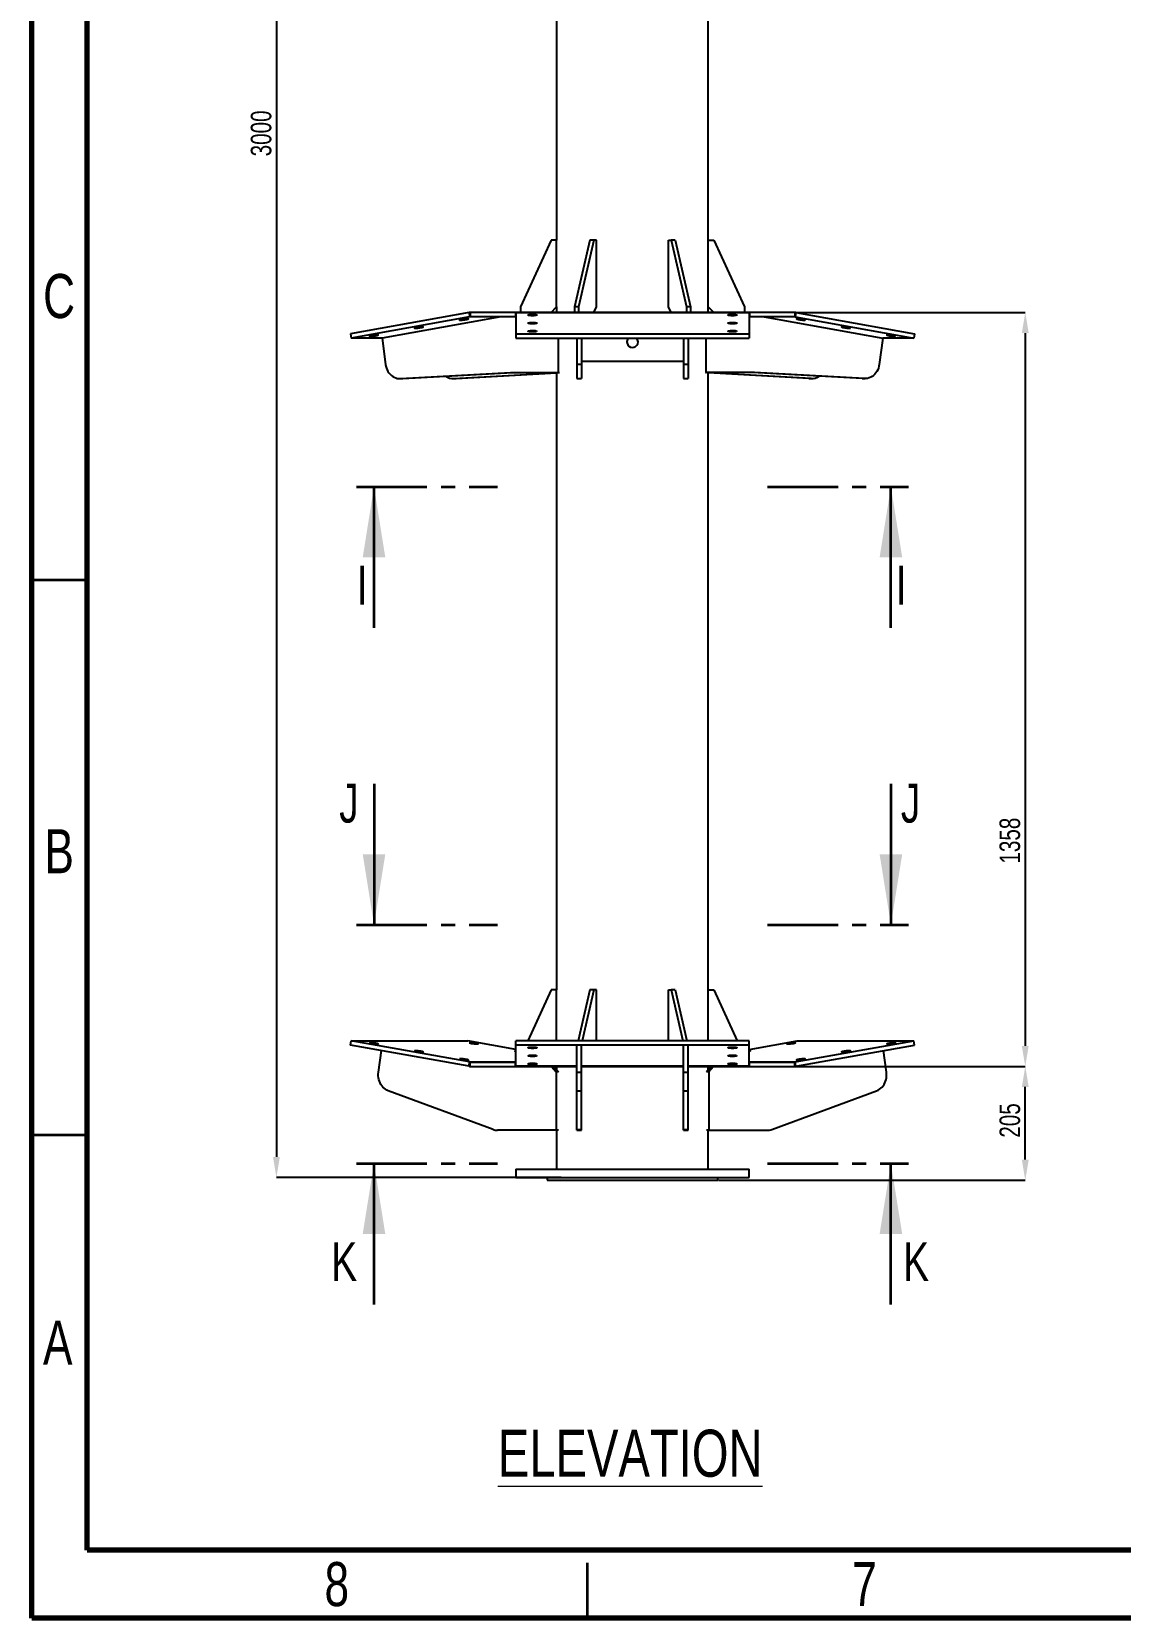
# Model space of a CAD drawing. Header units: millimetres. Extents: x 122 to 2816, y -707 to 556.
# Drawn here: x 1030.5 to 1128.4, y 92.1 to 235 of the extents above; entities that cross this region are included whole.
import ezdxf

# ---------------------------------------------------------------- set-up
doc = ezdxf.new("R2010")
doc.units = ezdxf.units.MM
doc.header["$PDSIZE"] = -1
doc.linetypes.add('CENTER', pattern=[10.16, 6.35, -1.27, 1.27, -1.27])
doc.layers.add('FORMAT', color=7, linetype='Continuous')
doc.styles.add('SLDTEXTSTYLE7', font='TXT', dxfattribs={"width": 0.75})
doc.dimstyles.new('SLDDIMSTYLE11', dxfattribs={"dimtxt": 1.852083, "dimasz": 1.852083, "dimexe": 0, "dimexo": 0.625, "dimgap": 0.463021, "dimtad": 1, "dimdec": 0, "dimlfac": 20, "dimrnd": 1e-09, "dimzin": 12, "dimtxsty": 'SLDTEXTSTYLE7', "dimsah": 1, "dimcen": 2.5, "dimazin": 3, "dimtfac": 1, "dimtdec": 0, "dimtmove": 0, "dimatfit": 3, "dimfrac": 2, "dimtzin": 12})
doc.dimstyles.new('SLDDIMSTYLE12', dxfattribs={"dimtxt": 1.852083, "dimasz": 1.852083, "dimexe": 0, "dimexo": 0.625, "dimgap": 0.463021, "dimtad": 1, "dimdec": 0, "dimlfac": 20, "dimrnd": 1e-09, "dimzin": 12, "dimtxsty": 'SLDTEXTSTYLE7', "dimsah": 1, "dimcen": 2.5, "dimazin": 3, "dimtfac": 1, "dimtdec": 0, "dimtmove": 0, "dimatfit": 0, "dimfrac": 2, "dimtzin": 12})

# ---------------------------------------------------------------- blocks, each defined once
blk = doc.blocks.new('*D1108')
at = {"layer": 'Defpoints', "color": 0}
for p in [(1078.18, 281.84), (1052.49, 131.84), (1078.18, 131.84)]:
    blk.add_point(p, dxfattribs=at)
at = {"layer": 'FORMAT', "color": 0, "lineweight": -2}
for p, q in [((1078.12, 281.84), (1052.49, 281.84)), ((1052.49, 279.99), (1052.49, 133.7)), ((1078.12, 131.84), (1052.49, 131.84))]:
    blk.add_line(p, q, dxfattribs=at)
at = {"layer": 'FORMAT', "color": 0}
for points in [[(1052.18, 279.99), (1052.8, 279.99), (1052.49, 281.84)], [(1052.18, 133.7), (1052.8, 133.7), (1052.49, 131.84)]]:
    blk.add_solid(points, dxfattribs=at)
at = {"layer": 'FORMAT', "color": 0, "insert": (1050.18, 225.87), "char_height": 1.852, "attachment_point": 2, "rotation": 90, "style": 'SLDTEXTSTYLE7'}
blk.add_mtext('\\A1;3000', dxfattribs=at)
blk = doc.blocks.new('*D1110')
at = {"layer": 'Defpoints', "color": 0}
for p in [(1095.04, 141.85), (1119.9, 141.85), (1092.21, 131.59)]:
    blk.add_point(p, dxfattribs=at)
at = {"layer": 'FORMAT', "color": 0, "lineweight": -2}
for p, q in [((1095.1, 141.85), (1119.9, 141.85)), ((1119.9, 133.45), (1119.9, 140)), ((1092.28, 131.59), (1119.9, 131.59))]:
    blk.add_line(p, q, dxfattribs=at)
at = {"layer": 'FORMAT', "color": 0}
for points in [[(1119.59, 140), (1120.21, 140), (1119.9, 141.85)], [(1119.59, 133.45), (1120.21, 133.45), (1119.9, 131.59)]]:
    blk.add_solid(points, dxfattribs=at)
at = {"layer": 'FORMAT', "color": 0, "insert": (1117.58, 136.98), "char_height": 1.852, "attachment_point": 2, "rotation": 90, "style": 'SLDTEXTSTYLE7'}
blk.add_mtext('\\A1;205', dxfattribs=at)
blk = doc.blocks.new('*D1111')
at = {"layer": 'Defpoints', "color": 0}
for p in [(1099.14, 209.74), (1099.14, 141.84), (1119.9, 141.84)]:
    blk.add_point(p, dxfattribs=at)
at = {"layer": 'FORMAT', "color": 0, "lineweight": -2}
for p, q in [((1099.2, 209.74), (1119.9, 209.74)), ((1119.9, 207.89), (1119.9, 143.7)), ((1099.2, 141.84), (1119.9, 141.84))]:
    blk.add_line(p, q, dxfattribs=at)
at = {"layer": 'FORMAT', "color": 0}
for points in [[(1119.59, 207.89), (1120.21, 207.89), (1119.9, 209.74)], [(1119.59, 143.7), (1120.21, 143.7), (1119.9, 141.84)]]:
    blk.add_solid(points, dxfattribs=at)
at = {"layer": 'FORMAT', "color": 0, "insert": (1117.58, 162.18), "char_height": 1.852, "attachment_point": 2, "rotation": 90, "style": 'SLDTEXTSTYLE7'}
blk.add_mtext('\\A1;1358', dxfattribs=at)

msp = doc.modelspace()

# ---------------------------------------------------------------- linework, layer by layer
at = {"color": 7, "linetype": 'Continuous', "lineweight": 70}
for p, q in [((1030.464597, 92.149019), (1030.464597, 379.149019)), ((1035.464597, 98.282544), (1035.464597, 375.282544)), ((1424.867069, 98.282544), (1035.464597, 98.282544)), ((1430.464597, 92.149019), (1030.464597, 92.149019))]:
    msp.add_line(p, q, dxfattribs=at)
at = {"color": 7, "linetype": 'Continuous', "lineweight": 25}
for p, q in [((1077.714466, 280.844014), (1077.714466, 216.244014)), ((1091.364466, 216.244014), (1091.364466, 280.844014)), ((1077.214466, 216.244014), (1074.464466, 210.244014)), ((1077.714466, 216.244014), (1077.214466, 216.244014)), ((1077.714466, 210.244014), (1077.714466, 216.244014)), ((1080.703761, 216.244014), (1079.328761, 210.244014)), ((1081.050171, 216.244014), (1079.675171, 210.244014)), ((1081.050171, 216.244014), (1080.703761, 216.244014)), ((1081.300171, 216.244014), (1081.050171, 216.244014)), ((1081.300171, 210.244014), (1081.300171, 216.244014)), ((1087.778761, 210.244014), (1087.778761, 216.244014)), ((1087.778761, 216.244014), (1088.028761, 216.244014)), ((1088.375171, 216.244014), (1088.028761, 216.244014)), ((1088.028761, 216.244014), (1089.403761, 210.244014)), ((1088.375171, 216.244014), (1089.750171, 210.244014)), ((1091.364466, 210.244014), (1091.364466, 216.244014)), ((1091.364466, 216.244014), (1091.864466, 216.244014)), ((1091.864466, 216.244014), (1094.614466, 210.244014)), ((1074.464466, 210.244014), (1074.464466, 209.744014)), ((1077.214466, 209.744014), (1077.714466, 210.244014)), ((1077.714466, 210.244014), (1077.714466, 209.744014)), ((1079.675171, 210.244014), (1079.328761, 210.244014)), ((1079.328761, 210.244014), (1079.328761, 209.744014)), ((1079.675171, 210.244014), (1079.675171, 209.744014)), ((1081.050171, 209.744014), (1081.300171, 210.244014)), ((1088.028761, 209.744014), (1087.778761, 210.244014)), ((1089.750171, 210.244014), (1089.403761, 210.244014)), ((1089.403761, 210.244014), (1089.403761, 209.744014)), ((1089.750171, 210.244014), (1089.750171, 209.744014)), ((1091.364466, 209.744014), (1091.364466, 210.244014)), ((1091.864466, 209.744014), (1091.364466, 210.244014)), ((1094.614466, 210.244014), (1094.614466, 209.744014)), ((1069.828544, 209.73342), (1059.163584, 207.826982)), ((1069.88154, 209.338128), (1059.21658, 207.431691)), ((1072.697784, 209.344014), (1061.999898, 207.431691)), ((1069.828544, 209.73342), (1069.88154, 209.338128)), ((1069.936678, 209.744014), (1069.936678, 209.344014)), ((1074.017254, 209.744014), (1069.936678, 209.744014)), ((1074.017254, 209.344014), (1069.936678, 209.344014)), ((1095.061678, 209.744014), (1074.017254, 209.744014)), ((1074.017254, 209.744014), (1074.017254, 209.344014)), ((1074.039466, 209.344014), (1074.017254, 209.344014)), ((1074.039466, 209.73342), (1095.039466, 209.73342)), ((1074.039466, 209.73342), (1074.039466, 207.826982)), ((1095.039466, 209.73342), (1095.039466, 207.826982)), ((1095.039466, 209.344014), (1095.061678, 209.344014)), ((1095.061678, 209.744014), (1095.061678, 209.344014)), ((1099.142254, 209.744014), (1095.061678, 209.744014)), ((1099.142254, 209.344014), (1095.061678, 209.344014)), ((1096.381147, 209.344014), (1107.079033, 207.431691)), ((1099.142254, 209.744014), (1099.142254, 209.344014)), ((1099.250388, 209.73342), (1099.197392, 209.338128)), ((1099.197392, 209.338128), (1109.862352, 207.431691)), ((1099.250388, 209.73342), (1109.915348, 207.826982)), ((1059.163584, 207.826982), (1059.21658, 207.431691)), ((1061.999898, 207.431691), (1059.21658, 207.431691)), ((1061.999898, 207.431691), (1062.317889, 205.059827)), ((1074.039466, 207.826982), (1074.039466, 207.431691)), ((1074.039466, 207.826982), (1095.039466, 207.826982)), ((1074.039466, 207.431691), (1095.039466, 207.431691)), ((1077.893937, 204.344014), (1077.893937, 207.431691)), ((1079.539466, 207.431691), (1079.539466, 205.059827)), ((1079.939466, 207.431691), (1079.939466, 205.059827)), ((1089.139466, 207.431691), (1089.139466, 205.059827)), ((1089.539466, 207.431691), (1089.539466, 205.059827)), ((1091.184995, 204.344014), (1091.184995, 207.431691)), ((1095.039466, 207.826982), (1095.039466, 207.431691)), ((1107.079033, 207.431691), (1106.761043, 205.059827)), ((1109.862352, 207.431691), (1107.079033, 207.431691)), ((1109.915348, 207.826982), (1109.862352, 207.431691)), ((1063.664402, 203.791058), (1073.56381, 204.344014)), ((1063.864402, 203.791058), (1073.76381, 204.344014)), ((1073.56381, 204.344014), (1077.893937, 204.344014)), ((1077.714466, 204.344014), (1077.714466, 148.744014)), ((1077.893937, 204.344014), (1077.961513, 204.344014)), ((1079.939466, 205.059827), (1079.539466, 205.059827)), ((1079.539466, 205.059827), (1079.539466, 203.789306)), ((1079.939466, 205.344014), (1089.139466, 205.344014)), ((1079.939466, 205.059827), (1079.939466, 203.789306)), ((1089.539466, 205.059827), (1089.139466, 205.059827)), ((1089.139466, 205.059827), (1089.139466, 203.789306)), ((1089.539466, 205.059827), (1089.539466, 203.789306)), ((1091.117419, 204.344014), (1091.184995, 204.344014)), ((1095.515122, 204.344014), (1091.184995, 204.344014)), ((1091.364466, 148.744014), (1091.364466, 204.344014)), ((1105.21453, 203.791058), (1095.315122, 204.344014)), ((1105.41453, 203.791058), (1095.515122, 204.344014)), ((1063.601635, 203.789306), (1063.801635, 203.789306)), ((1063.664402, 203.791058), (1063.864402, 203.791058)), ((1063.801635, 203.789306), (1063.864402, 203.791058)), ((1068.401635, 203.789306), (1068.601635, 203.789306)), ((1068.464402, 203.791058), (1077.714466, 204.307743)), ((1068.464402, 203.791058), (1068.664402, 203.791058)), ((1068.601635, 203.789306), (1068.664402, 203.791058)), ((1068.664402, 203.791058), (1077.714466, 204.296572)), ((1079.539466, 203.789306), (1079.939466, 203.789306)), ((1089.139466, 203.789306), (1089.539466, 203.789306)), ((1100.61453, 203.791058), (1091.364466, 204.307743)), ((1100.41453, 203.791058), (1091.364466, 204.296572)), ((1100.41453, 203.791058), (1100.61453, 203.791058)), ((1100.477296, 203.789306), (1100.41453, 203.791058)), ((1100.477296, 203.789306), (1100.677296, 203.789306)), ((1105.21453, 203.791058), (1105.41453, 203.791058)), ((1105.277296, 203.789306), (1105.21453, 203.791058)), ((1105.277296, 203.789306), (1105.477296, 203.789306)), ((1077.214466, 148.744014), (1075.111781, 144.156337)), ((1077.714466, 148.744014), (1077.214466, 148.744014)), ((1077.714466, 144.156337), (1077.714466, 148.744014)), ((1080.703761, 148.744014), (1079.652418, 144.156337)), ((1081.050171, 148.744014), (1079.998828, 144.156337)), ((1081.050171, 148.744014), (1080.703761, 148.744014)), ((1081.300171, 148.744014), (1081.050171, 148.744014)), ((1081.300171, 144.156337), (1081.300171, 148.744014)), ((1087.778761, 144.156337), (1087.778761, 148.744014)), ((1087.778761, 148.744014), (1088.028761, 148.744014)), ((1088.375171, 148.744014), (1088.028761, 148.744014)), ((1088.028761, 148.744014), (1089.080104, 144.156337)), ((1088.375171, 148.744014), (1089.426514, 144.156337)), ((1091.364466, 144.156337), (1091.364466, 148.744014)), ((1091.364466, 148.744014), (1091.864466, 148.744014)), ((1091.864466, 148.744014), (1093.967151, 144.156337)), ((1059.163584, 143.761046), (1059.21658, 144.156337)), ((1069.828544, 141.854608), (1059.163584, 143.761046)), ((1069.88154, 142.2499), (1059.21658, 144.156337)), ((1059.21658, 144.156337), (1069.71658, 144.156337)), ((1061.672863, 141.317009), (1061.934132, 143.265791)), ((1074.039466, 143.38359), (1069.71658, 144.156337)), ((1095.039466, 144.156337), (1074.039466, 144.156337)), ((1074.039466, 143.761046), (1074.039466, 144.156337)), ((1074.039466, 141.854608), (1074.039466, 143.761046)), ((1095.039466, 143.761046), (1074.039466, 143.761046)), ((1079.539466, 141.317009), (1079.539466, 143.745867)), ((1079.939466, 141.317009), (1079.939466, 143.745867)), ((1089.139466, 141.317009), (1089.139466, 143.745867)), ((1089.539466, 141.317009), (1089.539466, 143.745867)), ((1095.039466, 143.761046), (1095.039466, 144.156337)), ((1095.039466, 143.38359), (1099.362352, 144.156337)), ((1095.039466, 141.854608), (1095.039466, 143.761046)), ((1099.197392, 142.2499), (1109.862352, 144.156337)), ((1099.250388, 141.854608), (1109.915348, 143.761046)), ((1099.362352, 144.156337), (1109.862352, 144.156337)), ((1107.406069, 141.317009), (1107.1448, 143.265791)), ((1109.915348, 143.761046), (1109.862352, 144.156337)), ((1069.828544, 141.854608), (1069.88154, 142.2499)), ((1069.936678, 141.844014), (1069.936678, 142.244014)), ((1069.936678, 142.244014), (1074.017254, 142.244014)), ((1069.936678, 141.844014), (1074.017254, 141.844014)), ((1074.017254, 141.844014), (1074.017254, 142.244014)), ((1074.017254, 141.844014), (1079.539466, 141.844014)), ((1077.244418, 141.844014), (1077.677431, 141.344014)), ((1077.444418, 141.844014), (1077.873064, 141.349056)), ((1077.714466, 141.844014), (1077.714466, 141.532189)), ((1079.939466, 141.844014), (1089.139466, 141.844014)), ((1089.539466, 141.844014), (1095.061678, 141.844014)), ((1091.634514, 141.844014), (1091.205868, 141.349056)), ((1091.364466, 141.532189), (1091.364466, 141.844014)), ((1091.834514, 141.844014), (1091.401501, 141.344014)), ((1095.061678, 141.844014), (1095.061678, 142.244014)), ((1095.061678, 142.244014), (1099.142254, 142.244014)), ((1095.061678, 141.844014), (1099.142254, 141.844014)), ((1099.142254, 141.844014), (1099.142254, 142.244014)), ((1099.250388, 141.854608), (1099.197392, 142.2499)), ((1077.677431, 141.344014), (1077.677431, 136.094014)), ((1077.87467, 141.344014), (1077.677431, 141.344014)), ((1079.539466, 139.659162), (1079.539466, 141.317009)), ((1079.539466, 141.317009), (1079.939466, 141.317009)), ((1079.939466, 139.659162), (1079.939466, 141.317009)), ((1089.139466, 141.317009), (1089.539466, 141.317009)), ((1089.139466, 139.659162), (1089.139466, 141.317009)), ((1089.539466, 139.659162), (1089.539466, 141.317009)), ((1091.401501, 141.344014), (1091.204262, 141.344014)), ((1091.401501, 141.344014), (1091.401501, 136.094014)), ((1071.995566, 136.165645), (1062.559971, 139.659162)), ((1079.539466, 139.659162), (1079.939466, 139.659162)), ((1079.539466, 136.165645), (1079.539466, 139.659162)), ((1079.939466, 136.165645), (1079.939466, 139.659162)), ((1089.139466, 139.659162), (1089.539466, 139.659162)), ((1089.139466, 136.165645), (1089.139466, 139.659162)), ((1089.539466, 136.165645), (1089.539466, 139.659162)), ((1097.083366, 136.165645), (1106.518961, 139.659162)), ((1077.677431, 136.094014), (1072.392204, 136.094014)), ((1077.87467, 136.094014), (1077.677431, 136.094014)), ((1077.714466, 136.094014), (1077.714466, 132.594014)), ((1079.539466, 136.165645), (1079.939466, 136.165645)), ((1079.539466, 136.094014), (1079.539466, 136.165645)), ((1079.539466, 136.094014), (1079.939466, 136.094014)), ((1079.939466, 136.094014), (1079.939466, 136.165645)), ((1089.139466, 136.165645), (1089.539466, 136.165645)), ((1089.139466, 136.094014), (1089.139466, 136.165645)), ((1089.139466, 136.094014), (1089.539466, 136.094014)), ((1089.539466, 136.094014), (1089.539466, 136.165645)), ((1091.401501, 136.094014), (1091.204262, 136.094014)), ((1091.364466, 132.594014), (1091.364466, 136.094014)), ((1091.401501, 136.094014), (1096.686728, 136.094014)), ((1074.039466, 132.594014), (1074.039466, 131.844014)), ((1074.039466, 132.594014), (1095.039466, 132.594014)), ((1074.039466, 131.844014), (1095.039466, 131.844014)), ((1076.864466, 131.844014), (1076.864466, 131.594014)), ((1076.864466, 131.594014), (1092.214466, 131.594014)), ((1092.214466, 131.594014), (1092.214466, 131.844014)), ((1095.039466, 131.844014), (1095.039466, 132.594014))]:
    msp.add_line(p, q, dxfattribs=at)
at = {"color": 8, "linetype": 'Continuous', "lineweight": 25}
for p, q in [((1072.664858, 209.338128), (1069.88154, 209.338128)), ((1099.197392, 209.338128), (1096.414074, 209.338128)), ((1069.88154, 142.2499), (1074.039466, 142.2499)), ((1079.539466, 141.854608), (1074.039466, 141.854608)), ((1089.139466, 141.854608), (1079.939466, 141.854608)), ((1095.039466, 141.854608), (1089.539466, 141.854608)), ((1095.039466, 142.2499), (1099.197392, 142.2499))]:
    msp.add_line(p, q, dxfattribs=at)
at = {"color": 7, "linetype": 'CENTER', "lineweight": 35}
for p, q in [((1059.686966, 194.047567), (1072.393316, 194.047567)), ((1096.691966, 194.047567), (1109.391966, 194.047567)), ((1059.686966, 154.603746), (1072.393316, 154.603746)), ((1096.691966, 154.603746), (1109.391966, 154.603746)), ((1059.686966, 133.112592), (1072.393316, 133.112592)), ((1096.691966, 133.112592), (1109.391966, 133.112592))]:
    msp.add_line(p, q, dxfattribs=at)
at = {"color": 7, "linetype": 'Continuous', "lineweight": 35}
for p, q in [((1061.274466, 181.347567), (1061.274466, 194.047567)), ((1107.804466, 181.347567), (1107.804466, 194.047567)), ((1035.464597, 185.649019), (1030.464597, 185.649019)), ((1061.274466, 167.303746), (1061.274466, 154.603746)), ((1107.804466, 167.303746), (1107.804466, 154.603746)), ((1035.464597, 135.649019), (1030.464597, 135.649019)), ((1061.274466, 120.412592), (1061.274466, 133.112592)), ((1107.804466, 120.412592), (1107.804466, 133.112592)), ((1080.464597, 97.149019), (1080.464597, 92.149019))]:
    msp.add_line(p, q, dxfattribs=at)
at = {"color": 7, "linetype": 'Continuous', "lineweight": 25, "flags": 128}
for points in [[(1069.182493, 209.061384), (1069.26094, 209.069145), (1069.344988, 209.07903), (1069.430707, 209.090574), (1069.514088, 209.103239), (1069.591233, 209.116432), (1069.658535, 209.129536), (1069.712847, 209.141939), (1069.751628, 209.153061), (1069.773066, 209.162381), (1069.776159, 209.169464), (1069.760761, 209.173978), (1069.727593, 209.175713), (1069.678206, 209.174588), (1069.614908, 209.170654), (1069.54066, 209.164096), (1069.458933, 209.155221), (1069.37355, 209.144444), (1069.288501, 209.132268), (1069.207764, 209.119263), (1069.135115, 209.106037), (1069.07395, 209.093208), (1069.027129, 209.081376), (1068.996842, 209.071095), (1068.984504, 209.062845), (1068.990693, 209.057012), (1069.015119, 209.053869), (1069.05664, 209.053563), (1069.113315, 209.056107), (1069.182493, 209.061384)], [(1075.341239, 209.456675), (1075.271187, 209.464437), (1075.213679, 209.474321), (1075.171405, 209.485865), (1075.14634, 209.49853), (1075.139658, 209.511723), (1075.15167, 209.524827), (1075.181816, 209.53723), (1075.228684, 209.548352), (1075.290085, 209.557672), (1075.363146, 209.564755), (1075.444451, 209.569269), (1075.5302, 209.571004), (1075.616382, 209.569879), (1075.698967, 209.565945), (1075.774094, 209.559388), (1075.83825, 209.550513), (1075.888436, 209.539735), (1075.922304, 209.527559), (1075.93827, 209.514554), (1075.93559, 209.501328), (1075.914387, 209.488499), (1075.875653, 209.476668), (1075.821199, 209.466387), (1075.753572, 209.458137), (1075.675933, 209.452304), (1075.591914, 209.449161), (1075.505442, 209.448854), (1075.420561, 209.451398), (1075.341239, 209.456675)], [(1075.341239, 208.729992), (1075.271187, 208.737754), (1075.213679, 208.747638), (1075.171405, 208.759183), (1075.14634, 208.771847), (1075.139658, 208.78504), (1075.15167, 208.798145), (1075.181816, 208.810548), (1075.228684, 208.821669), (1075.290085, 208.830989), (1075.363146, 208.838072), (1075.444451, 208.842587), (1075.5302, 208.844322), (1075.616382, 208.843196), (1075.698967, 208.839263), (1075.774094, 208.832705), (1075.83825, 208.82383), (1075.888436, 208.813053), (1075.922304, 208.800877), (1075.93827, 208.787871), (1075.93559, 208.774645), (1075.914387, 208.761816), (1075.875653, 208.749985), (1075.821199, 208.739704), (1075.753572, 208.731454), (1075.675933, 208.725621), (1075.591914, 208.722478), (1075.505442, 208.722171), (1075.420561, 208.724716), (1075.341239, 208.729992)], [(1093.341239, 209.456675), (1093.271187, 209.464437), (1093.213679, 209.474321), (1093.171405, 209.485865), (1093.14634, 209.49853), (1093.139658, 209.511723), (1093.15167, 209.524827), (1093.181816, 209.53723), (1093.228684, 209.548352), (1093.290085, 209.557672), (1093.363146, 209.564755), (1093.444451, 209.569269), (1093.5302, 209.571004), (1093.616382, 209.569879), (1093.698967, 209.565945), (1093.774094, 209.559388), (1093.83825, 209.550513), (1093.888436, 209.539735), (1093.922304, 209.527559), (1093.93827, 209.514554), (1093.93559, 209.501328), (1093.914387, 209.488499), (1093.875653, 209.476668), (1093.821199, 209.466387), (1093.753572, 209.458137), (1093.675933, 209.452304), (1093.591914, 209.449161), (1093.505442, 209.448854), (1093.420561, 209.451398), (1093.341239, 209.456675)], [(1093.341239, 208.729992), (1093.271187, 208.737754), (1093.213679, 208.747638), (1093.171405, 208.759183), (1093.14634, 208.771847), (1093.139658, 208.78504), (1093.15167, 208.798145), (1093.181816, 208.810548), (1093.228684, 208.821669), (1093.290085, 208.830989), (1093.363146, 208.838072), (1093.444451, 208.842587), (1093.5302, 208.844322), (1093.616382, 208.843196), (1093.698967, 208.839263), (1093.774094, 208.832705), (1093.83825, 208.82383), (1093.888436, 208.813053), (1093.922304, 208.800877), (1093.93827, 208.787871), (1093.93559, 208.774645), (1093.914387, 208.761816), (1093.875653, 208.749985), (1093.821199, 208.739704), (1093.753572, 208.731454), (1093.675933, 208.725621), (1093.591914, 208.722478), (1093.505442, 208.722171), (1093.420561, 208.724716), (1093.341239, 208.729992)], [(1100.094665, 209.061384), (1100.08627, 209.069145), (1100.05973, 209.07903), (1100.016286, 209.090574), (1099.957969, 209.103239), (1099.887506, 209.116432), (1099.808192, 209.129536), (1099.723736, 209.141939), (1099.638085, 209.153061), (1099.555247, 209.162381), (1099.479093, 209.169464), (1099.413185, 209.173978), (1099.360605, 209.175713), (1099.323811, 209.174588), (1099.304523, 209.170654), (1099.303644, 209.164096), (1099.321214, 209.155221), (1099.356413, 209.144444), (1099.407593, 209.132268), (1099.472363, 209.119263), (1099.547693, 209.106037), (1099.630061, 209.093208), (1099.715616, 209.081376), (1099.800357, 209.071095), (1099.880322, 209.062845), (1099.951772, 209.057012), (1100.011365, 209.053869), (1100.056316, 209.053563), (1100.084522, 209.056107), (1100.094665, 209.061384)], [(1061.0521, 207.608018), (1061.130547, 207.61578), (1061.214595, 207.625664), (1061.300314, 207.637209), (1061.383695, 207.649873), (1061.46084, 207.663066), (1061.528142, 207.676171), (1061.582453, 207.688574), (1061.621235, 207.699695), (1061.642673, 207.709015), (1061.645766, 207.716098), (1061.630368, 207.720613), (1061.5972, 207.722348), (1061.547812, 207.721222), (1061.484515, 207.717289), (1061.410267, 207.710731), (1061.32854, 207.701856), (1061.243156, 207.691078), (1061.158108, 207.678903), (1061.077371, 207.665897), (1061.004722, 207.652671), (1060.943557, 207.639842), (1060.896736, 207.628011), (1060.866448, 207.61773), (1060.85411, 207.60948), (1060.860299, 207.603647), (1060.884725, 207.600504), (1060.926247, 207.600197), (1060.982921, 207.602742), (1061.0521, 207.608018)], [(1065.117296, 208.334701), (1065.195744, 208.342463), (1065.279792, 208.352347), (1065.36551, 208.363891), (1065.448892, 208.376556), (1065.526037, 208.389749), (1065.593339, 208.402853), (1065.64765, 208.415256), (1065.686431, 208.426378), (1065.70787, 208.435698), (1065.710962, 208.442781), (1065.695565, 208.447295), (1065.662396, 208.44903), (1065.613009, 208.447905), (1065.549711, 208.443971), (1065.475463, 208.437414), (1065.393737, 208.428539), (1065.308353, 208.417761), (1065.223304, 208.405585), (1065.142568, 208.39258), (1065.069918, 208.379354), (1065.008753, 208.366525), (1064.961932, 208.354694), (1064.931645, 208.344412), (1064.919307, 208.336163), (1064.925496, 208.33033), (1064.949922, 208.327186), (1064.991443, 208.32688), (1065.048118, 208.329424), (1065.117296, 208.334701)], [(1075.341239, 208.00331), (1075.271187, 208.011071), (1075.213679, 208.020956), (1075.171405, 208.0325), (1075.14634, 208.045165), (1075.139658, 208.058358), (1075.15167, 208.071462), (1075.181816, 208.083865), (1075.228684, 208.094986), (1075.290085, 208.104307), (1075.363146, 208.111389), (1075.444451, 208.115904), (1075.5302, 208.117639), (1075.616382, 208.116513), (1075.698967, 208.11258), (1075.774094, 208.106022), (1075.83825, 208.097147), (1075.888436, 208.08637), (1075.922304, 208.074194), (1075.93827, 208.061189), (1075.93559, 208.047963), (1075.914387, 208.035134), (1075.875653, 208.023302), (1075.821199, 208.013021), (1075.753572, 208.004771), (1075.675933, 207.998938), (1075.591914, 207.995795), (1075.505442, 207.995489), (1075.420561, 207.998033), (1075.341239, 208.00331)], [(1093.341239, 208.00331), (1093.271187, 208.011071), (1093.213679, 208.020956), (1093.171405, 208.0325), (1093.14634, 208.045165), (1093.139658, 208.058358), (1093.15167, 208.071462), (1093.181816, 208.083865), (1093.228684, 208.094986), (1093.290085, 208.104307), (1093.363146, 208.111389), (1093.444451, 208.115904), (1093.5302, 208.117639), (1093.616382, 208.116513), (1093.698967, 208.11258), (1093.774094, 208.106022), (1093.83825, 208.097147), (1093.888436, 208.08637), (1093.922304, 208.074194), (1093.93827, 208.061189), (1093.93559, 208.047963), (1093.914387, 208.035134), (1093.875653, 208.023302), (1093.821199, 208.013021), (1093.753572, 208.004771), (1093.675933, 207.998938), (1093.591914, 207.995795), (1093.505442, 207.995489), (1093.420561, 207.998033), (1093.341239, 208.00331)], [(1104.159862, 208.334701), (1104.151467, 208.342463), (1104.124927, 208.352347), (1104.081483, 208.363891), (1104.023166, 208.376556), (1103.952703, 208.389749), (1103.873389, 208.402853), (1103.788932, 208.415256), (1103.703282, 208.426378), (1103.620444, 208.435698), (1103.54429, 208.442781), (1103.478382, 208.447295), (1103.425802, 208.44903), (1103.389007, 208.447905), (1103.36972, 208.443971), (1103.36884, 208.437414), (1103.386411, 208.428539), (1103.421609, 208.417761), (1103.47279, 208.405585), (1103.53756, 208.39258), (1103.61289, 208.379354), (1103.695258, 208.366525), (1103.780813, 208.354694), (1103.865554, 208.344412), (1103.945519, 208.336163), (1104.016968, 208.33033), (1104.076562, 208.327186), (1104.121513, 208.32688), (1104.149719, 208.329424), (1104.159862, 208.334701)], [(1108.225059, 207.608018), (1108.216664, 207.61578), (1108.190124, 207.625664), (1108.14668, 207.637209), (1108.088363, 207.649873), (1108.0179, 207.663066), (1107.938586, 207.676171), (1107.854129, 207.688574), (1107.768479, 207.699695), (1107.68564, 207.709015), (1107.609487, 207.716098), (1107.543579, 207.720613), (1107.490998, 207.722348), (1107.454204, 207.721222), (1107.434916, 207.717289), (1107.434037, 207.710731), (1107.451608, 207.701856), (1107.486806, 207.691078), (1107.537987, 207.678903), (1107.602756, 207.665897), (1107.678086, 207.652671), (1107.760455, 207.639842), (1107.846009, 207.628011), (1107.930751, 207.61773), (1108.010715, 207.60948), (1108.082165, 207.603647), (1108.141759, 207.600504), (1108.186709, 207.600197), (1108.214916, 207.602742), (1108.225059, 207.608018)], [(1062.317889, 205.059827), (1062.348395, 204.894527), (1062.394811, 204.734238), (1062.456548, 204.580997), (1062.532823, 204.436748), (1062.622667, 204.303323), (1062.72494, 204.182415), (1062.838343, 204.07556), (1062.961436, 203.984114), (1063.092657, 203.909238), (1063.230339, 203.851882), (1063.372736, 203.812776), (1063.518038, 203.792415), (1063.664402, 203.791058)], [(1106.761043, 205.059827), (1106.730537, 204.894527), (1106.684121, 204.734238), (1106.622383, 204.580997), (1106.546109, 204.436748), (1106.456264, 204.303323), (1106.353992, 204.182415), (1106.240589, 204.07556), (1106.117496, 203.984114), (1105.986275, 203.909238), (1105.848593, 203.851882), (1105.706196, 203.812776), (1105.560894, 203.792415), (1105.41453, 203.791058)], [(1060.853873, 143.98001), (1060.862268, 143.972248), (1060.888808, 143.962364), (1060.932252, 143.950819), (1060.990569, 143.938155), (1061.061032, 143.924962), (1061.140346, 143.911857), (1061.224803, 143.899454), (1061.310453, 143.888333), (1061.393292, 143.879013), (1061.469445, 143.87193), (1061.535353, 143.867415), (1061.587934, 143.86568), (1061.624728, 143.866806), (1061.644016, 143.870739), (1061.644895, 143.877297), (1061.627324, 143.886172), (1061.592126, 143.896949), (1061.540945, 143.909125), (1061.476176, 143.922131), (1061.400846, 143.935357), (1061.318477, 143.948186), (1061.232922, 143.960017), (1061.148181, 143.970298), (1061.068216, 143.978548), (1060.996767, 143.984381), (1060.937173, 143.987524), (1060.892222, 143.987831), (1060.864016, 143.985286), (1060.853873, 143.98001)], [(1064.91907, 143.253327), (1064.927465, 143.245565), (1064.954005, 143.235681), (1064.997449, 143.224137), (1065.055766, 143.211472), (1065.126229, 143.198279), (1065.205543, 143.185175), (1065.29, 143.172772), (1065.37565, 143.16165), (1065.458488, 143.15233), (1065.534642, 143.145247), (1065.60055, 143.140733), (1065.65313, 143.138998), (1065.689925, 143.140123), (1065.709212, 143.144057), (1065.710091, 143.150614), (1065.692521, 143.159489), (1065.657323, 143.170267), (1065.606142, 143.182443), (1065.541372, 143.195448), (1065.466042, 143.208674), (1065.383674, 143.221503), (1065.298119, 143.233334), (1065.213378, 143.243615), (1065.133413, 143.251865), (1065.061963, 143.257698), (1065.00237, 143.260841), (1064.957419, 143.261148), (1064.929213, 143.258604), (1064.91907, 143.253327)], [(1069.853873, 143.98001), (1069.862268, 143.972248), (1069.888808, 143.962364), (1069.932252, 143.950819), (1069.990569, 143.938155), (1070.061032, 143.924962), (1070.140346, 143.911857), (1070.224803, 143.899454), (1070.310453, 143.888333), (1070.393292, 143.879013), (1070.469445, 143.87193), (1070.535353, 143.867415), (1070.587934, 143.86568), (1070.624728, 143.866806), (1070.644016, 143.870739), (1070.644895, 143.877297), (1070.627324, 143.886172), (1070.592126, 143.896949), (1070.540945, 143.909125), (1070.476176, 143.922131), (1070.400846, 143.935357), (1070.318477, 143.948186), (1070.232922, 143.960017), (1070.148181, 143.970298), (1070.068216, 143.978548), (1069.996767, 143.984381), (1069.937173, 143.987524), (1069.892222, 143.987831), (1069.864016, 143.985286), (1069.853873, 143.98001)], [(1075.539466, 143.470372), (1075.453478, 143.471803), (1075.37151, 143.476028), (1075.297396, 143.48285), (1075.234601, 143.49195), (1075.186061, 143.502903), (1075.154046, 143.515196), (1075.140053, 143.528254), (1075.144735, 143.541467), (1075.167875, 143.554217), (1075.20839, 143.565908), (1075.264386, 143.575994), (1075.333244, 143.584002), (1075.411745, 143.589558), (1075.496218, 143.592402), (1075.582714, 143.592402), (1075.667187, 143.589558), (1075.745687, 143.584002), (1075.814546, 143.575994), (1075.870542, 143.565908), (1075.911057, 143.554217), (1075.934197, 143.541467), (1075.938879, 143.528254), (1075.924886, 143.515196), (1075.892871, 143.502903), (1075.844331, 143.49195), (1075.781536, 143.48285), (1075.707422, 143.476028), (1075.625454, 143.471803), (1075.539466, 143.470372)], [(1093.539466, 143.470372), (1093.453478, 143.471803), (1093.37151, 143.476028), (1093.297396, 143.48285), (1093.234601, 143.49195), (1093.186061, 143.502903), (1093.154046, 143.515196), (1093.140053, 143.528254), (1093.144735, 143.541467), (1093.167875, 143.554217), (1093.20839, 143.565908), (1093.264386, 143.575994), (1093.333244, 143.584002), (1093.411745, 143.589558), (1093.496218, 143.592402), (1093.582714, 143.592402), (1093.667187, 143.589558), (1093.745687, 143.584002), (1093.814546, 143.575994), (1093.870542, 143.565908), (1093.911057, 143.554217), (1093.934197, 143.541467), (1093.938879, 143.528254), (1093.924886, 143.515196), (1093.892871, 143.502903), (1093.844331, 143.49195), (1093.781536, 143.48285), (1093.707422, 143.476028), (1093.625454, 143.471803), (1093.539466, 143.470372)], [(1095.039466, 143.214808), (1095.070179, 143.221503), (1095.117, 143.233334), (1095.147287, 143.243615), (1095.159625, 143.251865), (1095.153436, 143.257698), (1095.12901, 143.260841), (1095.087489, 143.261148), (1095.039466, 143.259122)], [(1099.026832, 143.98001), (1098.948385, 143.972248), (1098.864337, 143.962364), (1098.778618, 143.950819), (1098.695237, 143.938155), (1098.618092, 143.924962), (1098.55079, 143.911857), (1098.496479, 143.899454), (1098.457697, 143.888333), (1098.436259, 143.879013), (1098.433166, 143.87193), (1098.448564, 143.867415), (1098.481732, 143.86568), (1098.53112, 143.866806), (1098.594417, 143.870739), (1098.668665, 143.877297), (1098.750392, 143.886172), (1098.835776, 143.896949), (1098.920824, 143.909125), (1099.001561, 143.922131), (1099.07421, 143.935357), (1099.135375, 143.948186), (1099.182196, 143.960017), (1099.212484, 143.970298), (1099.224821, 143.978548), (1099.218633, 143.984381), (1099.194206, 143.987524), (1099.152685, 143.987831), (1099.09601, 143.985286), (1099.026832, 143.98001)], [(1103.961635, 143.253327), (1103.883188, 143.245565), (1103.79914, 143.235681), (1103.713422, 143.224137), (1103.63004, 143.211472), (1103.552895, 143.198279), (1103.485593, 143.185175), (1103.431282, 143.172772), (1103.3925, 143.16165), (1103.371062, 143.15233), (1103.36797, 143.145247), (1103.383367, 143.140733), (1103.416535, 143.138998), (1103.465923, 143.140123), (1103.529221, 143.144057), (1103.603469, 143.150614), (1103.685195, 143.159489), (1103.770579, 143.170267), (1103.855628, 143.182443), (1103.936364, 143.195448), (1104.009013, 143.208674), (1104.070179, 143.221503), (1104.117, 143.233334), (1104.147287, 143.243615), (1104.159625, 143.251865), (1104.153436, 143.257698), (1104.12901, 143.260841), (1104.087489, 143.261148), (1104.030814, 143.258604), (1103.961635, 143.253327)], [(1108.026832, 143.98001), (1107.948385, 143.972248), (1107.864337, 143.962364), (1107.778618, 143.950819), (1107.695237, 143.938155), (1107.618092, 143.924962), (1107.55079, 143.911857), (1107.496479, 143.899454), (1107.457697, 143.888333), (1107.436259, 143.879013), (1107.433166, 143.87193), (1107.448564, 143.867415), (1107.481732, 143.86568), (1107.53112, 143.866806), (1107.594417, 143.870739), (1107.668665, 143.877297), (1107.750392, 143.886172), (1107.835776, 143.896949), (1107.920824, 143.909125), (1108.001561, 143.922131), (1108.07421, 143.935357), (1108.135375, 143.948186), (1108.182196, 143.960017), (1108.212484, 143.970298), (1108.224821, 143.978548), (1108.218633, 143.984381), (1108.194206, 143.987524), (1108.152685, 143.987831), (1108.09601, 143.985286), (1108.026832, 143.98001)], [(1068.984267, 142.526644), (1068.992662, 142.518882), (1069.019202, 142.508998), (1069.062646, 142.497454), (1069.120963, 142.484789), (1069.191426, 142.471596), (1069.27074, 142.458492), (1069.355196, 142.446089), (1069.440846, 142.434967), (1069.523685, 142.425647), (1069.599839, 142.418564), (1069.665747, 142.41405), (1069.718327, 142.412315), (1069.755121, 142.41344), (1069.774409, 142.417374), (1069.775288, 142.423932), (1069.757718, 142.432807), (1069.722519, 142.443584), (1069.671339, 142.45576), (1069.606569, 142.468765), (1069.531239, 142.481991), (1069.448871, 142.49482), (1069.363316, 142.506652), (1069.278575, 142.516933), (1069.19861, 142.525183), (1069.12716, 142.531016), (1069.067567, 142.534159), (1069.022616, 142.534465), (1068.99441, 142.531921), (1068.984267, 142.526644)], [(1075.539466, 142.74369), (1075.453478, 142.74512), (1075.37151, 142.749346), (1075.297396, 142.756168), (1075.234601, 142.765268), (1075.186061, 142.77622), (1075.154046, 142.788513), (1075.140053, 142.801571), (1075.144735, 142.814784), (1075.167875, 142.827534), (1075.20839, 142.839226), (1075.264386, 142.849311), (1075.333244, 142.857319), (1075.411745, 142.862875), (1075.496218, 142.86572), (1075.582714, 142.86572), (1075.667187, 142.862875), (1075.745687, 142.857319), (1075.814546, 142.849311), (1075.870542, 142.839226), (1075.911057, 142.827534), (1075.934197, 142.814784), (1075.938879, 142.801571), (1075.924886, 142.788513), (1075.892871, 142.77622), (1075.844331, 142.765268), (1075.781536, 142.756168), (1075.707422, 142.749346), (1075.625454, 142.74512), (1075.539466, 142.74369)], [(1075.539466, 142.017007), (1075.453478, 142.018438), (1075.37151, 142.022663), (1075.297396, 142.029485), (1075.234601, 142.038585), (1075.186061, 142.049537), (1075.154046, 142.06183), (1075.140053, 142.074888), (1075.144735, 142.088102), (1075.167875, 142.100852), (1075.20839, 142.112543), (1075.264386, 142.122628), (1075.333244, 142.130636), (1075.411745, 142.136192), (1075.496218, 142.139037), (1075.582714, 142.139037), (1075.667187, 142.136192), (1075.745687, 142.130636), (1075.814546, 142.122628), (1075.870542, 142.112543), (1075.911057, 142.100852), (1075.934197, 142.088102), (1075.938879, 142.074888), (1075.924886, 142.06183), (1075.892871, 142.049537), (1075.844331, 142.038585), (1075.781536, 142.029485), (1075.707422, 142.022663), (1075.625454, 142.018438), (1075.539466, 142.017007)], [(1093.539466, 142.74369), (1093.453478, 142.74512), (1093.37151, 142.749346), (1093.297396, 142.756168), (1093.234601, 142.765268), (1093.186061, 142.77622), (1093.154046, 142.788513), (1093.140053, 142.801571), (1093.144735, 142.814784), (1093.167875, 142.827534), (1093.20839, 142.839226), (1093.264386, 142.849311), (1093.333244, 142.857319), (1093.411745, 142.862875), (1093.496218, 142.86572), (1093.582714, 142.86572), (1093.667187, 142.862875), (1093.745687, 142.857319), (1093.814546, 142.849311), (1093.870542, 142.839226), (1093.911057, 142.827534), (1093.934197, 142.814784), (1093.938879, 142.801571), (1093.924886, 142.788513), (1093.892871, 142.77622), (1093.844331, 142.765268), (1093.781536, 142.756168), (1093.707422, 142.749346), (1093.625454, 142.74512), (1093.539466, 142.74369)], [(1093.539466, 142.017007), (1093.453478, 142.018438), (1093.37151, 142.022663), (1093.297396, 142.029485), (1093.234601, 142.038585), (1093.186061, 142.049537), (1093.154046, 142.06183), (1093.140053, 142.074888), (1093.144735, 142.088102), (1093.167875, 142.100852), (1093.20839, 142.112543), (1093.264386, 142.122628), (1093.333244, 142.130636), (1093.411745, 142.136192), (1093.496218, 142.139037), (1093.582714, 142.139037), (1093.667187, 142.136192), (1093.745687, 142.130636), (1093.814546, 142.122628), (1093.870542, 142.112543), (1093.911057, 142.100852), (1093.934197, 142.088102), (1093.938879, 142.074888), (1093.924886, 142.06183), (1093.892871, 142.049537), (1093.844331, 142.038585), (1093.781536, 142.029485), (1093.707422, 142.022663), (1093.625454, 142.018438), (1093.539466, 142.017007)], [(1099.896439, 142.526644), (1099.817992, 142.518882), (1099.733944, 142.508998), (1099.648225, 142.497454), (1099.564844, 142.484789), (1099.487698, 142.471596), (1099.420397, 142.458492), (1099.366085, 142.446089), (1099.327304, 142.434967), (1099.305865, 142.425647), (1099.302773, 142.418564), (1099.318171, 142.41405), (1099.351339, 142.412315), (1099.400726, 142.41344), (1099.464024, 142.417374), (1099.538272, 142.423932), (1099.619998, 142.432807), (1099.705382, 142.443584), (1099.790431, 142.45576), (1099.871167, 142.468765), (1099.943817, 142.481991), (1100.004982, 142.49482), (1100.051803, 142.506652), (1100.08209, 142.516933), (1100.094428, 142.525183), (1100.088239, 142.531016), (1100.063813, 142.534159), (1100.022292, 142.534465), (1099.965617, 142.531921), (1099.896439, 142.526644)], [(1062.559971, 139.659162), (1062.428023, 139.717325), (1062.302323, 139.791686), (1062.184358, 139.881364), (1062.075521, 139.9853), (1061.9771, 140.102265), (1061.890257, 140.230877), (1061.816018, 140.369615), (1061.755263, 140.516839), (1061.708708, 140.670809), (1061.676904, 140.829705), (1061.660228, 140.991649), (1061.658875, 141.154726), (1061.672863, 141.317009)], [(1106.518961, 139.659162), (1106.650909, 139.717325), (1106.776608, 139.791686), (1106.894574, 139.881364), (1107.00341, 139.9853), (1107.101832, 140.102265), (1107.188675, 140.230877), (1107.262913, 140.369615), (1107.323669, 140.516839), (1107.370224, 140.670809), (1107.402027, 140.829705), (1107.418704, 140.991649), (1107.420057, 141.154726), (1107.406069, 141.317009)]]:
    msp.add_lwpolyline(points, dxfattribs=at)
at = {"color": 7, "linetype": 'Continuous', "lineweight": 25}
for centre, radius, start, end in [((1084.539466, 207.094014), 0.5, 137.51834641, 0), ((1084.539466, 207.094014), 0.5, 0, 42.48165359), ((1068.40761, 204.962111), 1.17243, 234.56384451, 272.77645784), ((1100.671322, 204.962111), 1.17243, 267.22354216, 305.43615549), ((1073.992394, 142.983545), 0.279569, 80.30670311, 105.20504713), ((1074.065507, 143.503621), 0.289984, 239.66978996, 264.84778066), ((1072.393464, 137.234943), 1.14093, 249.58916864, 269.93674128), ((1096.685468, 137.234943), 1.14093, 270.06325872, 290.41083136)]:
    msp.add_arc(centre, radius, start, end, dxfattribs=at)
for centre, major_axis, ratio, start_param, end_param in [((1069.004314, 208.844014), (1.099954, 0.837763), 0.2989817154, 0.3740696286, 0.5276586028), ((1069.004314, 208.844014), (0.974236, 0.485716), 0.121798114, 0.2396063605, 0.3931953347), ((1072.152526, 208.844014), (1.886188, 0.892938), 0.0596567115, 6.2549508007, 6.4085397749), ((1072.152526, 208.844014), (1.886847, 0.494851), 0.0379329756, 6.2732372081, 6.4268261823), ((1096.926406, 208.844014), (1.886188, -0.892938), 0.0596567115, 3.0162381859, 3.1698271601), ((1096.926406, 208.844014), (1.886847, -0.494851), 0.0379329756, 2.9979517785, 3.1515407526), ((1100.074618, 208.844014), (1.099954, -0.837763), 0.2989817154, 2.6139340508, 2.767523025), ((1100.074618, 208.844014), (0.974236, -0.485716), 0.121798114, 2.7483973189, 2.9019862931), ((1069.004314, 142.744014), (1.099954, -0.837763), 0.2989817154, 5.7555267044, 5.9091156786), ((1069.004314, 142.744014), (0.974236, -0.485716), 0.121798114, 5.8899899725, 6.0435789467), ((1072.152526, 142.744014), (1.886847, -0.494851), 0.0379329756, 6.1395444321, 6.2931334062), ((1072.152526, 142.744014), (1.886188, -0.892938), 0.0596567115, 6.1578308395, 6.3114198137), ((1096.926406, 142.744014), (1.886847, 0.494851), 0.0379329756, 3.1316445545, 3.2852335287), ((1096.926406, 142.744014), (1.886188, 0.892938), 0.0596567115, 3.1133581471, 3.2669471213), ((1100.074618, 142.744014), (0.974236, 0.485716), 0.121798114, 3.3811990141, 3.5347879883), ((1100.074618, 142.744014), (1.099954, 0.837763), 0.2989817154, 3.5156622822, 3.6692512564)]:
    msp.add_ellipse(centre, major_axis=major_axis, ratio=ratio, start_param=start_param, end_param=end_param, dxfattribs=at)
at = {"color": 7, "linetype": 'Continuous', "lineweight": 35}
for points in [[(1061.274466, 194.047567), (1060.258466, 187.697567), (1062.290466, 187.697567)], [(1107.804466, 194.047567), (1106.788466, 187.697567), (1108.820466, 187.697567)], [(1061.274466, 154.603746), (1062.290466, 160.953746), (1060.258466, 160.953746)], [(1107.804466, 154.603746), (1108.820466, 160.953746), (1106.788466, 160.953746)], [(1061.274466, 133.112592), (1060.258466, 126.762592), (1062.290466, 126.762592)], [(1107.804466, 133.112592), (1106.788466, 126.762592), (1108.820466, 126.762592)]]:
    msp.add_solid(points, dxfattribs=at)

# ---------------------------------------------------------------- texts
at = {"color": 7, "linetype": 'Continuous', "lineweight": 0, "style": 'SLDTEXTSTYLE7'}
for s, insert, char_height, attachment_point in [('C', (1032.923256, 213.209173), 3.96875, 2), ('B', (1032.935199, 163.209173), 3.96875, 2), ('A', (1032.804285, 118.959173), 3.96875, 2), ('\\LELEVATION', (1072.42219, 109.130753), 4.23333333, 1), ('8', (1057.924634, 97.209173), 3.96875, 2), ('7', (1105.424634, 97.209173), 3.96875, 2)]:
    msp.add_mtext(s, dxfattribs=dict(at, insert=insert, char_height=char_height, attachment_point=attachment_point))
at = {"color": 7, "linetype": 'Continuous', "char_height": 3.5, "attachment_point": 1, "style": 'SLDTEXTSTYLE7'}
for s, insert in [('I', (1059.707391, 186.944264)), ('I', (1108.252202, 186.944264)), ('J', (1058.140316, 167.303746)), ('J', (1108.699937, 167.303746)), ('K', (1057.428009, 126.009289)), ('K', (1108.903454, 126.009289))]:
    msp.add_mtext(s, dxfattribs=dict(at, insert=insert))

# ---------------------------------------------------------------- dimensions: what is measured, and where the dimension line sits
at = {"layer": 'FORMAT'}
for base, p1, p2, dimstyle, picture, middle in [((1052.493139, 131.844014), (1078.177966, 281.844014), (1078.177966, 131.844014), 'SLDDIMSTYLE11', '*D1108', (1052.493139, 225.874832)), ((1119.898418, 141.844014), (1099.142254, 209.744014), (1099.142254, 141.844014), 'SLDDIMSTYLE11', '*D1111', (1119.898418, 162.175965)), ((1119.898418, 141.854608), (1092.214466, 131.594014), (1095.039466, 141.854608), 'SLDDIMSTYLE12', '*D1110', (1119.898418, 136.981852))]:
    dim = msp.add_linear_dim(base=base, p1=p1, p2=p2, angle=90, dimstyle=dimstyle, dxfattribs=at)
    dim.commit()
    dim.dimension.update_dxf_attribs({"geometry": picture, "text_midpoint": middle, "dimtype": 160})

doc.saveas('drawing.dxf')
